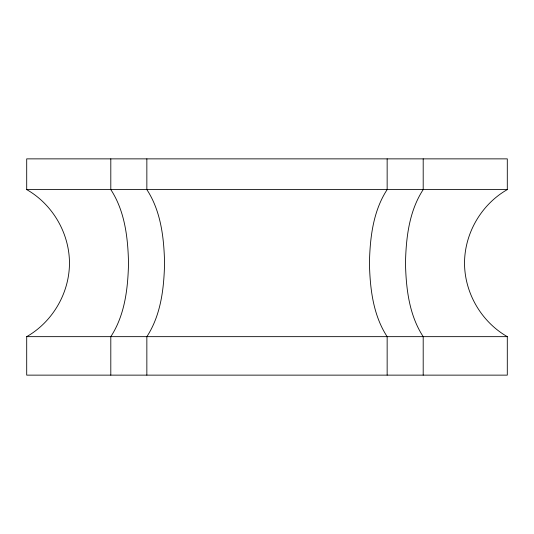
<?xml version="1.0" encoding="UTF-8"?>
<svg xmlns="http://www.w3.org/2000/svg" width="534" height="534" viewBox="0 0 534 534"><rect width="100%" height="100%" fill="white"/><g stroke="black" fill="none" stroke-linecap="round" stroke-linejoin="round"><path stroke-width="0.8" d="M26.7 336.654C52.652 321.822 69.413 293.006 69.473 263.122C69.413 233.231 52.652 204.415 26.7 189.59L26.7 158.865L507.3 158.865L507.3 189.59C481.348 204.415 464.587 233.231 464.527 263.122C464.587 293.006 481.348 321.822 507.3 336.654L507.3 375.135L26.7 375.135L26.7 336.654L507.3 336.654M26.7 189.59L507.3 189.59M423.195 158.865L423.195 189.59C409.077 211.197 406.04 237.877 405.48 263.122C406.04 288.36 409.077 315.04 423.195 336.654L423.195 375.135M387.15 158.865L387.15 189.59C373.032 211.197 369.995 237.877 369.435 263.122C369.995 288.36 373.032 315.04 387.15 336.654L387.15 375.135M146.85 158.865L146.85 189.59C160.968 211.197 164.005 237.877 164.565 263.122C164.005 288.36 160.968 315.04 146.85 336.654L146.85 375.135M110.805 158.865L110.805 189.59C124.923 211.197 127.96 237.877 128.52 263.122C127.96 288.36 124.923 315.04 110.805 336.654L110.805 375.135"/></g></svg>
